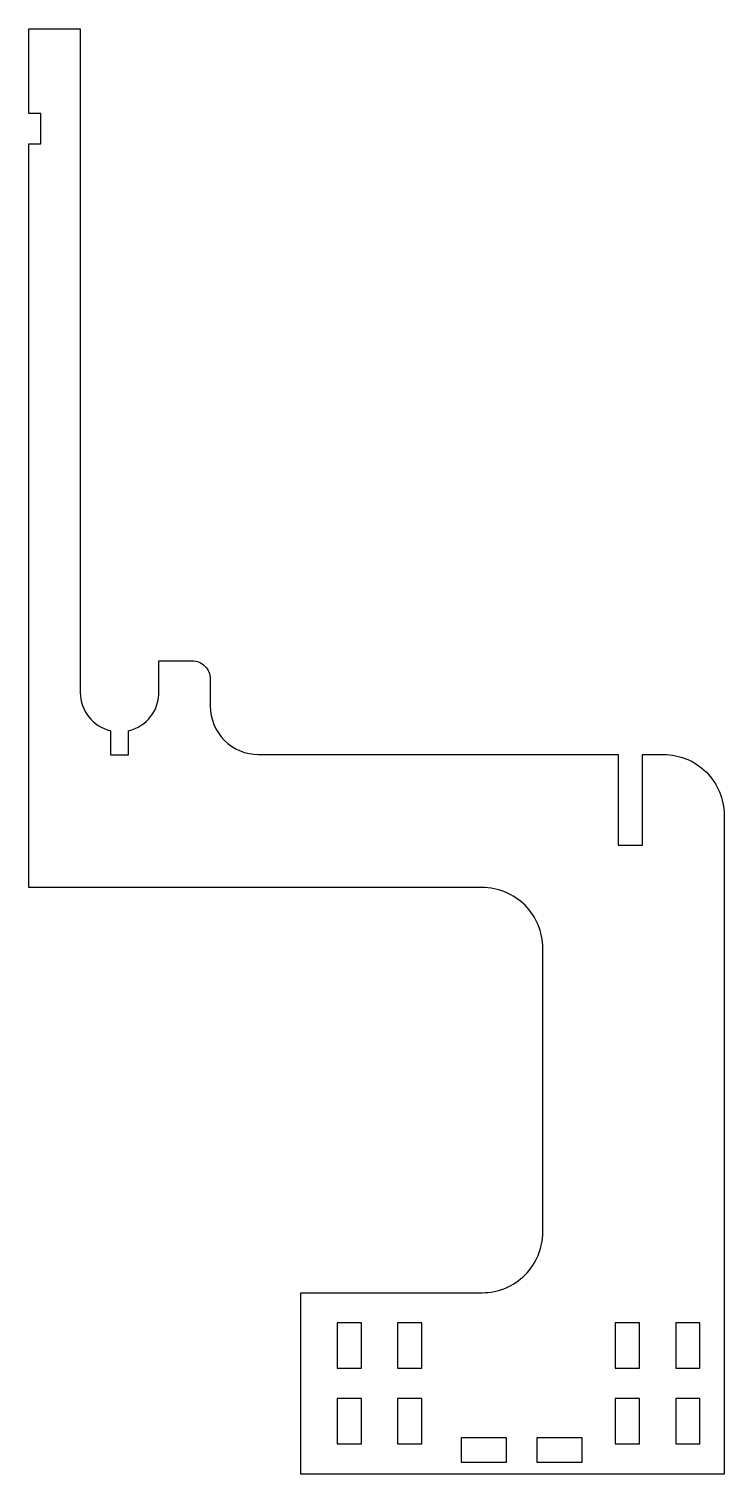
# Model space of a CAD drawing. Header units: millimetres. Extents: x 0 to 115, y -97 to 142.
import ezdxf

# ---------------------------------------------------------------- set-up
doc = ezdxf.new("R2010")
doc.units = ezdxf.units.MM
doc.layers.get('0').update_dxf_attribs({"linetype": 'CONTINUOUS'})

msp = doc.modelspace()

# ---------------------------------------------------------------- linework, layer by layer
msp.add_lwpolyline([(75, 0), (0, 0), (0, 123), (2, 123), (2, 128), (0, 128), (0, 142), (8.5, 142), (8.5, 32.27, 0.347447), (13.5, 25.94), (13.5, 21.94), (16.5, 21.94), (16.5, 25.94, 0.357826), (21.5, 32.5), (21.5, 37.5), (27, 37.5, -0.414214), (30, 34.5), (30, 30, 0.414214), (38, 22), (97.5, 22), (97.5, 7), (101.5, 7), (101.5, 22), (105, 22, -0.414214), (115, 12), (115, 0), (115, -97), (45, -97), (45, -67), (75, -67, 0.414214), (85, -57), (85, -10, 0.414214)], format="xyb", close=True)
for points in [[(55, -72), (51, -72), (51, -79.5), (55, -79.5)], [(65, -72), (61, -72), (61, -79.5), (65, -79.5)], [(97, -72), (97, -79.5), (101, -79.5), (101, -72)], [(111, -72), (107, -72), (107, -79.5), (111, -79.5)], [(55, -84.5), (51, -84.5), (51, -92), (55, -92)], [(65, -84.5), (61, -84.5), (61, -92), (65, -92)], [(97, -84.5), (97, -92), (101, -92), (101, -84.5)], [(111, -84.5), (107, -84.5), (107, -92), (111, -92)], [(79, -91), (71.5, -91), (71.5, -95), (79, -95)], [(91.5, -91), (84, -91), (84, -95), (91.5, -95)]]:
    msp.add_lwpolyline(points, close=True)

doc.saveas('drawing.dxf')
